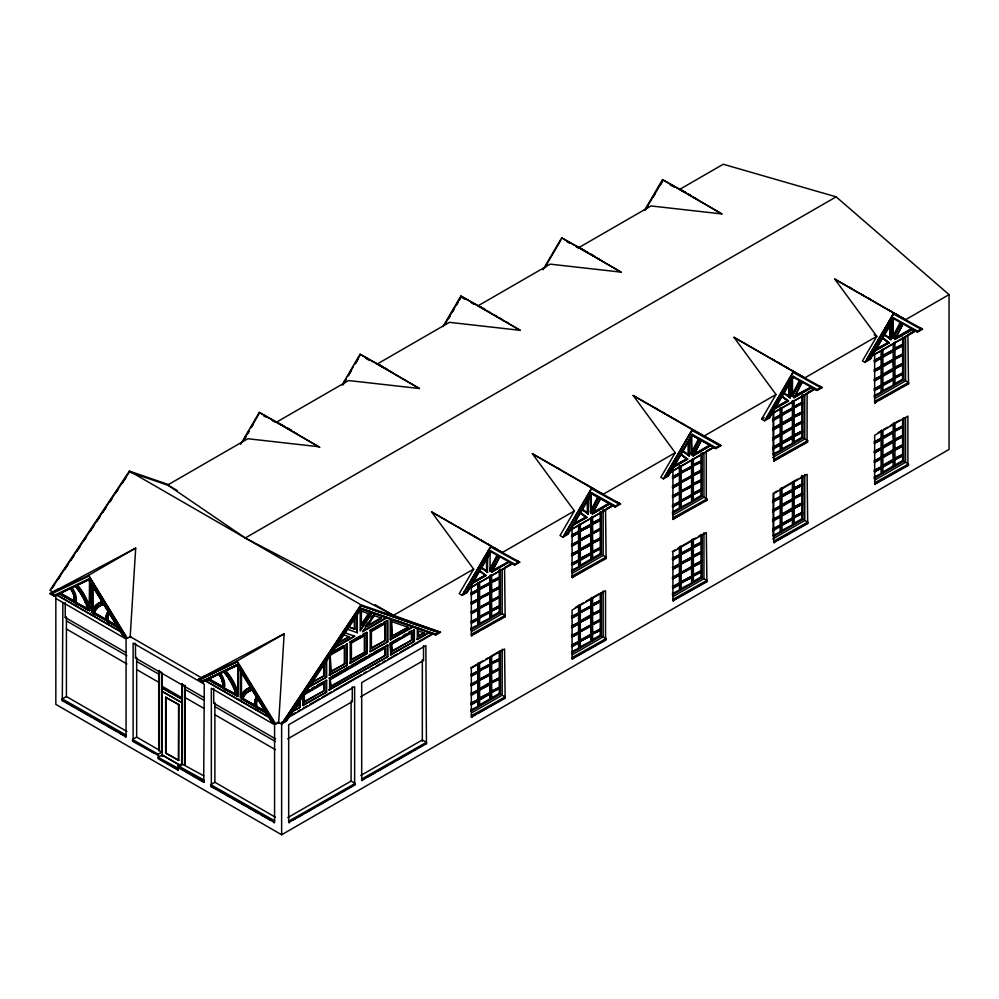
<?xml version="1.0" encoding="UTF-8"?>
<svg xmlns="http://www.w3.org/2000/svg" width="999" height="999" viewBox="0 0 999 999"><rect width="100%" height="100%" fill="white"/><g stroke="black" fill="none" stroke-linecap="round" stroke-linejoin="round"><path stroke-width="1.5" d="M130.782 637.662L130.195 636.638L135.702 548.101L52.885 592.007L49.95 590.309L129.408 471.103L169.143 484.827M130.195 636.638L201.348 677.722L284.166 633.816L278.696 722.377L279.283 723.401L277.098 722.14M74.825 602.634L75.062 601.261A13.549 7.817 60 0 0 71.716 589.323L71.116 588.473L72.003 589.16A13.549 7.817 60 0 1 75.362 601.086L74.825 602.634L88.174 610.352L87.662 607.504A37.712 21.778 60 0 0 86.925 605.394M223.264 688.348L236.938 695.903L223.264 688.348L223.514 686.962A13.536 7.817 60 0 0 220.167 675.049L219.58 674.2L219.418 675.112A12.1 6.993 60 0 1 222.677 686.7L222.402 687.849L208.167 679.632L222.69 687.674L222.977 686.525A12.1 6.993 60 0 0 219.718 674.937M74.625 599.8A12.1 6.981 60 0 1 74.5 600.811L74.226 601.96L59.665 593.93L73.938 602.122L74.213 600.986A12.1 6.981 60 0 0 70.954 589.398L70.492 588.773L71.254 589.223M102.535 602.31A36.501 21.079 60 0 0 93.332 609.378L91.846 612.1L93.032 609.552A36.501 21.079 60 0 1 103.596 602.297M240.597 697.677L241.508 695.267A36.526 21.091 60 0 1 252.06 687.999M257.055 697.602A13.536 7.817 60 0 0 255.045 704.832L255.007 706.668L241.621 698.95L242.432 697.202A37.737 21.791 60 0 1 253.284 689.735M241.621 698.95L242.732 697.04A37.737 21.791 60 0 1 252.185 689.76M93.169 613.224L106.793 620.754L93.169 613.224L93.981 611.5A37.687 21.753 60 0 1 104.82 604.045M93.456 613.061L94.268 611.326A37.687 21.753 60 0 1 103.734 604.07M590.272 511.401L597.802 497.027L598.389 497.365L590.871 511.738L590.272 494.355M598.401 497.852L590.571 512.812L598.401 497.852L600.374 498.963L592.882 512.537M592.17 513.923L600.486 498.538L599.899 498.201M691.083 453.184L698.601 438.836L699.188 439.173L691.67 453.521L691.083 436.163M699.5 439.822L691.37 454.607L699.2 439.66L701.173 440.771L693.269 455.881L701.173 440.771M490.172 568.269L497.052 555.194L497.639 555.531L490.072 569.917M490.497 569.63L497.652 556.018L499.625 557.13L491.67 572.265L498.613 558.329M489.785 570.991L497.652 556.018M492.145 569.705L494.942 564.373M492.032 571.378L508.766 561.713L491.433 571.041L492.032 571.378L499.737 556.705L499.15 556.368M791.882 395.005L799.45 380.607L800.037 380.944L792.469 395.342L791.882 377.959M800.349 381.606L792.17 396.416L800.049 381.431L802.035 382.53L794.068 397.677L811.35 387.699L814.347 389.36L771.902 413.524M798.738 387.113L800.149 384.44M794.068 397.677L802.135 382.118M892.681 336.8L900.249 322.402L900.836 322.752L893.281 337.138L892.681 318.206L917.519 332.043L922.539 329.146L920.004 327.672M901.148 323.401L892.981 338.224L900.861 323.226L902.834 324.338L894.879 339.485L912.149 329.508L894.58 339.31M911.975 328.933L895.229 338.599L894.642 338.261L896.041 335.589M899.55 328.921L902.359 323.576M894.879 339.485L902.946 323.913M893.456 317.744L869.879 358.866L866.108 360.701L869.58 358.703L893.456 317.744L917.756 331.231L921.103 329.295L917.756 331.231M870.129 359.403L893.755 318.856L870.129 359.403L864.959 362.387L862.424 360.926L876.822 336.313L834.764 279.108L905.606 319.692L949.05 294.618L836.151 196.84L723.251 164.248L679.807 189.323L721.865 213.936L651.011 205.944L579.008 247.515L621.053 272.128L550.212 264.148L478.209 305.719L520.254 330.332L449.413 322.34L377.41 363.911L419.455 388.524L348.601 380.544L276.611 422.102L318.656 446.715L247.814 438.736L167.682 485.002L245.255 537.986L393.481 615.372L440.509 632.267L435.801 634.989L361.026 609.165L286.276 721.315L281.556 724.038L278.696 722.377L275.749 724.075L271.391 721.553L237.075 665.596L202.772 681.942L198.401 679.42L204.283 676.023M240.597 444.355L259.278 412.425L284.465 426.461M242.857 441.433L249.113 430.744M250.674 428.072L259.278 413.374M244.718 438.923L246.278 436.251M247.839 433.591L249.413 430.919M251.748 426.91L253.321 424.238M342.158 384.827L360.065 354.233L382.317 366.571M342.869 384.578L345.991 379.233M347.552 376.561L353.034 367.207M354.595 364.535L360.065 355.182M343.156 384.752L346.291 379.408M348.639 375.399L350.974 371.391M355.669 363.374L358.017 359.365M442.969 326.636L460.864 296.041L484.765 309.34M444.455 325.05L460.864 296.99L459.602 299.825M448.651 318.531L450.212 315.859M452.559 311.85L454.12 309.178M456.468 305.17L458.029 302.497M542.994 269.767L561.663 237.849L588.174 252.597M544.467 268.182L560.876 240.135M545.541 267.02L547.115 264.348M644.567 210.24L662.474 179.645L686.026 192.707M645.279 209.977L662.762 180.757M646.353 208.816L647.914 206.144M653.383 196.791L654.957 194.118M660.426 184.765L661.987 182.093M675.212 452.709L660.814 477.322L663.461 478.846L668.493 475.949L692.257 435.314L715.896 448.576L721.066 445.591L633.166 395.504L675.212 452.709L603.209 494.28L532.355 453.708L574.413 510.914L502.422 552.472L431.568 511.9L473.626 569.093L459.228 593.706L462.162 595.404L467.195 592.494L490.959 551.885M462.162 595.404L490.959 546.191L519.755 562.15L514.722 565.059L489.485 551.011M464.098 592.395L490.659 546.965L518.319 562.312L514.96 564.248L490.659 550.761L466.67 591.783L464.435 593.081M463.311 593.718L490.659 546.965M463.598 593.893L466.958 591.957L490.659 550.761M574.413 510.914L560.014 535.514L562.949 537.212L567.969 534.315L591.745 493.668L615.396 506.943L620.554 503.958L617.607 502.26M562.949 537.212L591.745 487.999L620.554 503.958M615.634 506.118L591.458 492.557L567.432 533.616L564.098 535.539L591.458 488.773L619.105 504.12L615.634 506.118L619.105 504.12M564.398 535.701L567.732 533.778L591.458 492.557M663.461 478.846L692.257 429.632L721.066 445.591M664.597 477.172L667.956 475.237L692.257 434.365L668.244 475.399L664.597 477.172L691.97 430.407L719.63 445.741L716.146 447.752L719.63 445.741M664.897 477.335L691.97 430.407M793.343 377.297L769.58 417.919L764.56 420.816L761.613 419.118L776.011 394.518L733.953 337.312L804.807 377.884L876.822 336.313L874.137 334.765M764.56 420.816L793.343 371.603L822.152 387.562L817.132 390.472L793.144 377.11M765.996 419.305L793.056 372.39L820.716 387.712L817.369 389.647L793.056 376.173L769.055 417.207L765.709 419.143L769.342 417.382L793.056 376.173M864.959 362.387L893.755 313.174L922.539 329.146M866.882 359.365L893.456 313.948L921.103 329.295M866.395 360.876L893.456 313.948M129.408 471.978L51.623 588.673L54.52 584.952M57.967 579.757L60.564 575.874M64.885 569.393L68.344 564.198M70.941 560.314L74.388 555.132M76.985 551.236L80.444 546.053M83.904 540.859L86.488 536.975M89.947 531.793L94.268 525.299M96.866 521.416L100.325 516.233M102.909 512.337L106.369 507.155M109.828 501.96L112.425 498.076M115.884 492.894L118.469 488.998M121.928 483.816L126.249 477.335M281.556 724.038L361.026 604.82L440.509 632.267M282.942 722.215L360.726 605.519L438.823 632.554L436.001 634.19L360.726 608.129L285.764 720.591L282.942 722.215L286.064 720.754L360.726 608.129M283.241 722.389L361.026 605.694L438.823 632.554M360.801 625.112L368.506 613.561L369.093 613.898L361.388 625.449L361.388 611.238M360.452 629.47L371.915 612.262L362.362 608.965M372.502 612.612L360.214 631.043L360.214 608.366M365.259 626.598L367.719 622.914M370.991 617.994L372.639 615.534M374.862 613.423L362.575 631.855L387.15 617.657L377.01 614.023M368.044 623.813L369.655 621.39M372.078 617.769L373.688 615.347M130.782 636.301L127.248 638.336L122.889 635.826L88.611 579.882L54.308 596.228L49.95 593.706L58.516 588.761M51.461 593.906L54.083 595.416L51.461 593.906L88.911 576.036L126.024 636.613M49.95 593.706L88.611 575.287L135.702 548.101M54.308 596.228L59.853 593.356L74.001 601.485L74.588 601.148L60.44 593.019L70.904 588.024A11.676 6.743 60 0 1 71.653 589.06M74.001 601.485A11.676 6.743 60 0 0 70.305 588.374L70.904 588.024M70.305 588.374L75.824 585.676A37.3 21.528 60 0 1 77.248 587.387M85.852 603.334A37.3 21.528 60 0 0 75.237 586.026L87.537 580.107M88.174 610.352L87.363 607.679A37.712 21.778 60 0 0 76.511 587.687L75.449 586.413L76.811 587.524A37.712 21.778 60 0 1 79.533 591.183M89.785 610.576L88.599 606.643A36.526 21.091 60 0 0 78.047 587.2L76.523 585.901L77.747 587.362A36.526 21.091 60 0 1 88.312 606.818L89.498 610.739L89.785 581.106M123.114 635.277L88.611 578.97L123.114 635.277L125.737 636.788M75.474 602.335L88.611 609.24L75.474 602.335A13.961 8.067 60 0 0 71.391 587.849M76.648 605.044L76.648 606.405M65.235 602.659L65.235 617.469L66.421 616.795L66.421 696.54L126.91 731.468M90.085 580.444L89.498 608.728A36.938 21.329 60 0 0 76.773 585.289M90.672 613.149L90.672 614.51M108.317 611.5A13.974 8.067 60 0 0 106.443 620.217L93.906 612.974L94.493 612.637A37.275 21.516 60 0 1 104.483 604.108M93.606 614.847L93.556 616.171M245.255 537.986L836.151 196.84M118.169 626.985L107.904 621.066L108.504 620.729A11.688 6.743 60 0 1 110.102 612.699M109.64 612.437A12.1 6.993 60 0 0 107.105 619.979L107.38 621.44L118.032 627.247M107.617 622.926L107.617 624.288M109.091 623.776L109.091 625.137M55.832 598.463L126.074 639.023L126.074 736.8L62.3 700.649L62.3 698.913L66.421 696.54M135.489 643.219L135.489 658.029L136.663 657.354L136.663 737.1L159.303 750.162L159.303 670.429M62.3 700.649L62.887 602.534M182.093 765.034L182.093 702.759L161.95 691.308L161.95 687.911L182.243 699.288L182.243 683.666L181.643 763.748L178.122 765.783L178.122 767.519L203.696 782.292L204.283 684.178L133.129 643.094L133.129 740.871L142.557 746.315M161.95 691.308L182.093 702.759M165.622 697.327L178.858 704.632L178.559 760.476L165.622 753.009L165.622 697.327L178.858 704.632M199.925 679.62L237.375 661.75L199.925 679.62L202.547 681.131L237.375 664.51L271.915 720.841L274.525 722.352L271.616 721.016L237.075 664.685M198.401 679.42L237.075 661.001L284.166 633.816M202.547 681.131L237.375 664.51M202.772 681.942L205.707 680.244L206.293 681.256M223.002 672.002L219.855 673.563A13.961 8.067 60 0 1 223.926 688.049L237.075 694.954M219.58 674.2L220.467 674.874A13.536 7.817 60 0 1 223.876 684.602M235.851 693.206A37.313 21.541 60 0 0 223.701 671.728L236.001 665.821M236.651 696.078L235.839 693.393A37.737 21.791 60 0 0 224.987 673.401L223.926 672.127L225.275 673.226A37.737 21.791 60 0 1 227.997 676.885M237.862 695.004L237.063 692.357A36.526 21.091 60 0 0 226.498 672.914L224.987 671.615L226.211 673.089A36.526 21.091 60 0 1 236.763 692.532L238.262 696.328M161.95 687.911L182.243 699.288M62.3 698.913L126.074 735.052M205.12 680.581L208.341 679.045L223.039 686.85A11.676 6.743 60 0 0 223.264 685.951M158.716 758.353L158.716 755.644L132.542 741.208L132.542 739.472L136.663 737.1M223.926 688.049L235.814 694.23M213.699 688.373L213.699 703.184L214.872 702.509L214.872 782.254L275.412 817.207M238.549 694.105L237.962 694.442A36.951 21.329 60 0 0 225.237 671.003M339.473 641.795L349.3 636.8L337.425 643.656M367.744 625.474L380.944 617.857M242.957 698.351L255.532 705.606L242.37 698.688L242.957 698.351A37.313 21.541 60 0 1 252.947 689.797M334.927 647.14L354.333 635.938M363.274 630.769L386.563 617.32M335.514 647.477L354.92 636.276L345.367 632.966M132.542 739.472L158.129 754.245L161.651 752.21L161.651 672.464L158.716 670.766L158.716 750.511L159.303 750.162M473.626 569.093L393.481 615.372L384.066 609.939M704.02 436.076L776.011 394.518M331.543 652.484L342.907 645.928M349.638 642.045L360.127 635.976M362.749 634.465L365.372 632.954M369.63 630.494L380.994 623.938M383.516 622.477L386.039 621.016M347.29 644.08L329.608 654.283L329.608 675.336L329.021 674.987L347.29 665.122L346.69 643.731L346.69 664.785M367.27 632.529L350.224 642.382L350.224 663.423L367.27 653.583L366.683 632.192L366.683 653.246L349.638 663.086M334.053 652.397L343.057 647.19M350.811 642.719L364.922 635.252L364.922 652.222L351.398 660.027L351.398 643.056L364.922 635.252M372.09 630.431L379.807 625.973M382.38 624.487L385.539 623.351L385.539 640.322L371.391 648.488L371.391 631.518L385.539 623.351M330.781 654.957L344.93 646.79L344.93 663.773L330.781 671.94L330.194 654.62L330.781 671.94M178.122 767.519L178.709 767.182L178.122 770.241L158.129 758.691L158.129 757.342L162.238 754.957L180.906 765.734M165.622 753.009L178.858 760.301M471.715 582.417L485.189 575.324L472.302 582.767M674.587 465.297L686.775 458.941L672.602 467.132M694.305 453.921L709.802 444.98L692.307 435.289L715.896 448.576L713.249 447.053M774.1 407.854L787.574 400.749L774.687 408.191M795.117 395.716L811.188 387.125L793.83 396.466M874.999 349.6L888.386 342.545L874.3 350.674M894.642 338.261L911.388 328.584M258.129 698.164A12.1 6.981 60 0 0 255.594 705.706L255.881 707.18L265.235 712.237M266.671 712.724L256.406 706.793L256.993 706.455A11.676 6.743 60 0 1 258.042 698.963M573.776 523.526L585.976 517.157L574.363 523.863M593.506 512.125L608.891 503.246M592.807 513.211L609.477 503.583M472.552 582.966L486.126 575.461L471.516 583.903M491.383 572.09L508.653 562.112L511.938 563.948L469.518 588.099M573.314 524.8L586.913 517.295L572.277 525.749M593.493 513.149L609.353 503.996L612.612 505.831L568.968 530.694M672.802 467.357L687.724 459.078L673.089 467.52M692.969 455.706L710.139 445.791L713.411 447.627L669.78 472.49M774.937 408.391L788.511 400.886L775.224 408.554M793.768 397.515L811.35 387.699M874.512 350.899L889.322 342.682L873.476 351.835M491.67 572.265L508.653 562.112M592.457 514.085L609.353 503.996M693.269 455.881L710.139 445.791M568.556 530.581L570.916 529.22M606.68 508.566L611.301 505.906M669.38 472.377L671.753 471.004M709.777 449.051L706.293 451.061L706.293 498.601M761.613 419.118L764.135 417.669M771.365 413.499L773.726 412.137L773.726 461.038L807.691 442.095L807.691 440.746L804.757 439.048L772.702 457.554M814.185 388.773L807.105 392.857L807.105 440.397M871.128 355.894L874.662 353.858L874.662 402.759L908.491 383.903L908.491 382.555L905.556 380.856L874.974 398.501M913.798 331.256L907.904 334.665L908.491 383.903M870.241 356.743L915.146 331.168L911.862 329.333M467.482 589.61L512.362 563.698M569.255 530.856L613.036 505.581M668.756 473.414L713.835 447.39M771.191 414.273L814.772 389.111L817.132 390.472M870.541 356.918L915.571 330.919M311.713 682.267L324.313 675.674L324.313 662.374M330.194 671.603L344.93 663.773M350.811 659.69L364.922 652.222M370.804 648.151L385.539 640.322M391.421 636.251L408.029 627.335L392.008 636.588L391.421 621.465L408.029 627.335M310.976 683.378L324.313 675.674M308.641 686.763L326.661 677.035L326.661 660.489M369.63 651.548L387.887 641.683L387.887 620.629L370.217 630.831L370.217 651.885L387.887 641.683M390.247 618.593L390.247 639.647L413.062 626.473L397.377 621.053M470.754 593.156L478.396 589.422L478.396 582.629M490.434 582.479L478.996 588.411L490.434 582.479L490.434 575.686M491.021 574.662L491.021 581.455L499.85 577.047L499.85 578.396L491.021 582.817L491.62 591.308L499.85 586.55L499.85 587.912L491.021 592.32L491.62 600.811L499.85 596.053L499.85 597.414L491.021 601.823L491.62 610.314L499.85 605.556L499.85 606.917L491.021 611.338L491.62 617.12L491.62 611.675M571.503 534.989L579.145 531.256L579.145 524.475M591.42 524.175L579.732 530.244L591.42 524.175L591.42 517.382M592.007 516.371L592.007 523.151L600.824 518.743L600.824 520.104L592.007 524.512L592.594 533.004L600.824 528.246L600.824 529.607L592.007 534.015L592.594 542.507L600.824 537.762L600.824 539.11L592.007 543.531L592.594 552.01L600.824 547.265L600.824 548.626L592.007 553.034L592.594 558.816L592.594 553.371M672.339 476.773L679.982 473.039L679.982 466.246M680.581 472.028L692.182 465.996L692.182 459.203M701.598 460.564L692.769 464.985L701.598 460.564L701.598 461.925L692.769 466.333M773.139 418.581L780.781 414.847L780.781 408.054M781.368 413.836L792.994 407.792L792.994 401.011M802.409 402.36L793.581 406.78L802.409 402.36L802.409 403.721L793.581 408.129M874.075 360.302L881.717 356.568L881.717 349.775M882.317 355.557L893.793 349.6L893.793 342.807M903.196 344.168L894.38 348.589L903.196 344.168L903.196 345.529L894.38 349.937L903.196 345.529M306.543 688.648L326.661 677.035M329.608 675.336L347.29 665.122M390.247 639.647L413.648 626.81L416.096 627.659M471.341 593.493L478.396 589.422M491.021 581.455L499.85 577.047M572.09 535.339L579.145 531.256M592.007 523.151L600.824 518.743M672.926 477.11L679.982 473.039M692.182 465.996L681.168 472.365L681.168 465.571M772.552 419.605L780.781 414.847M792.994 407.792L781.955 414.173L781.955 407.38M874.662 360.639L881.717 356.568M893.793 349.6L882.904 355.894L882.904 349.101M470.754 594.517L476.635 591.121M488.648 584.19L478.996 589.76L490.434 583.828L490.434 591.982L478.996 597.914L490.434 591.982M493.381 581.455L499.85 578.396M571.503 536.351L579.145 532.617L579.145 540.771L572.09 544.842M591.42 525.536L579.732 531.605L591.42 525.536L591.42 533.678L579.732 539.747L591.42 533.678M592.007 524.512L600.824 520.104M672.339 478.134L678.221 474.737M683.029 471.965L680.581 473.376L692.182 467.357L692.182 475.499L681.168 481.868L680.581 481.53L692.182 475.499M685.476 470.554L692.182 467.357M697.477 463.623L699.824 462.262M775.486 418.581L780.194 415.871L780.194 424.013L773.139 428.084M782.592 414.485L785.052 413.062M787.499 411.65L792.407 408.816L792.407 416.958L781.368 423.339M794.767 407.455L797.115 406.094M874.075 361.663L878.783 358.941M882.317 356.905L893.793 350.961L893.793 359.103L882.904 365.397L882.904 357.242L893.793 350.961M471.341 594.855L478.396 590.784L478.396 598.925L471.341 603.009M572.09 536.688L579.145 532.617M672.926 478.471L679.982 474.4L679.982 482.542L672.926 486.625M772.552 420.966L780.781 416.208L780.781 424.35L772.552 429.108M874.662 362L881.717 357.929L881.717 366.071L874.662 370.154M306.456 691.408L309.066 689.897M311.688 688.398L314.31 686.887M316.92 685.376L326.661 680.419L326.661 691.97L303.122 705.556L302.535 695.117M348.888 666.92L329.021 678.383L387.887 645.079L387.887 656.618L329.021 689.934L387.887 656.618M351.536 665.384L366.109 656.967M368.756 655.444L371.403 653.908M374.063 652.384L387.887 645.079M391.558 642.282L399.4 637.749M403.334 635.489L405.944 633.978M408.566 632.467L411.176 630.956M304.433 693.269L326.661 680.419M390.834 643.381L414.385 629.782L414.385 641.321L390.834 654.919L390.247 643.044L390.834 654.919M303.708 694.355L306.381 692.819M309.041 691.271L313.049 688.96M315.721 687.424L318.381 685.888M321.054 684.34L324.313 683.141L324.313 690.609L304.295 702.172L304.295 694.692L324.313 683.141M331.531 678.296L340.884 672.901M343.544 671.353L352.897 665.958M355.569 664.41L358.241 662.874M360.914 661.326L370.267 655.931M372.927 654.395L382.28 648.988M392.757 642.944L398.102 639.86M400.761 638.324L404.77 636.013M407.442 634.465L410.114 632.929M330.781 679.407L385.539 647.789L385.539 655.257L330.781 686.875L330.194 679.07L330.781 686.875M392.008 644.055L412.038 632.492L412.038 639.959L392.008 651.523L391.421 643.718L392.008 651.523M158.129 757.342L178.709 768.543M181.643 763.748L203.821 775.873M470.754 602.659L478.396 598.925M491.021 590.958L499.85 586.55M571.503 544.505L579.145 540.771M592.007 532.667L600.824 528.246M672.339 486.276L679.982 482.542M701.598 470.067L692.769 474.488L701.598 470.067L701.598 471.428L692.769 475.849L701.598 471.428M802.409 411.875L793.581 416.283L802.409 411.875L802.409 413.224L793.581 417.644M874.075 369.805L881.717 366.071M882.317 365.06L893.793 359.103M894.38 358.092L903.196 353.671L903.196 355.032L894.38 359.453M792.994 417.307L781.955 423.676L781.955 415.534L792.994 409.153L792.994 417.307L792.407 416.958M903.196 353.671L894.967 358.429L894.967 350.287M471.928 603.346L478.396 600.287L478.396 608.441L471.341 612.512M481.406 597.877L478.996 599.275L490.434 593.344L490.434 601.485L479.582 607.754L478.996 607.417L490.434 601.485M483.816 596.478L490.434 593.344M491.021 592.32L499.85 587.912M571.503 545.854L575.024 543.818M580.968 540.397L590.834 534.702L590.834 542.844L579.732 549.25L580.319 549.6L591.42 543.194L591.42 535.039L579.732 541.108M593.181 533.341L599.063 529.945M672.339 487.637L679.982 483.903L679.982 492.057L672.926 496.128M689.148 477.934L680.581 482.892L692.182 476.86L692.182 485.014L681.168 491.371L681.168 483.229M773.139 429.445L779.02 426.049M781.368 424.7L792.994 418.656L792.994 426.81L781.955 433.179L781.955 425.037L792.994 418.656M797.115 415.609L802.409 413.224M874.075 371.166L881.717 367.432L881.717 375.587L874.662 379.657M883.516 365.721L891.995 360.826M895.554 358.766L901.435 355.369M471.341 604.358L478.396 600.287M572.09 546.203L579.145 542.12L579.145 550.274L572.09 554.345M672.926 487.974L679.982 483.903M772.552 430.469L780.781 425.711L780.781 433.866L772.552 438.611M874.662 371.503L881.717 367.432M893.793 360.464L882.904 366.758L882.904 374.9L893.793 368.619L893.206 360.127L893.206 368.269L882.317 374.563M294.955 706.88L297.827 705.906L297.827 703.271M303.708 701.822L324.313 690.609M330.194 686.538L385.539 655.257M391.421 651.186L412.038 639.959M295.542 707.217L297.827 705.906M418.506 636.226L424.213 632.929L417.919 635.888L418.506 636.226L418.506 630.956L424.213 632.929M293.331 710.526L300.175 707.255L300.175 700.049M302.535 705.219L326.661 691.97M390.247 654.582L414.385 641.321M416.733 639.285L429.245 632.067M291.421 712.312L300.175 707.255M429.832 632.404L417.332 639.622L417.332 628.084M291.046 715.247L295.08 712.911M297.777 711.363L300.462 709.814M303.147 708.254L307.192 705.931M309.877 704.37L319.293 698.938M321.978 697.389L331.393 691.957M334.091 690.396L360.976 674.874M363.673 673.314L366.358 671.765M370.392 669.43L373.089 667.881M375.774 666.333L379.807 663.998M382.505 662.449L385.189 660.888M387.874 659.34L397.29 653.908M399.987 652.359L409.403 646.915M412.088 645.366L432.255 633.716M286.688 718.443L433.516 633.666L435.801 634.989M470.754 612.175L478.396 608.441M491.021 600.474L499.85 596.053M571.503 554.008L579.145 550.274M592.007 542.17L600.824 537.762M672.339 495.791L679.982 492.057M680.581 491.033L692.182 485.014M701.598 479.582L692.769 483.991L701.598 479.582L701.598 480.931L692.769 485.352M773.139 437.599L780.781 433.866M781.368 432.842L792.994 426.81M802.409 421.378L793.581 425.786L802.409 421.378L802.409 422.739L793.581 427.147M874.075 379.32L881.717 375.587M903.196 363.186L894.38 367.595L903.196 363.186L903.196 364.535L894.38 368.956L903.196 364.535M474.288 611.488L476.635 610.139M488.648 603.209L478.996 608.778L490.434 602.847L490.434 610.988L478.996 616.92L490.434 610.988M492.207 601.148L498.089 597.752M571.503 555.369L579.145 551.635L579.145 559.777L572.09 563.848M591.42 544.542L579.732 550.611L591.42 544.542L591.42 552.697L579.732 558.766L591.42 552.697M592.007 543.531L600.824 539.11M672.339 497.14L678.221 493.756M683.029 490.984L680.581 492.395L692.182 486.363L692.182 494.517L681.168 500.886L680.581 500.536L692.182 494.517M685.476 489.56L692.182 486.363M697.477 482.629L699.824 481.281M775.486 437.599L780.194 434.877L780.194 443.032L773.139 447.102M782.592 433.491L785.052 432.08M787.499 430.656L792.407 427.822L792.407 435.976L781.368 442.345M794.767 426.473L800.636 423.077M874.075 380.669L878.783 377.959M882.317 375.924L893.793 369.967L893.793 378.122L882.904 384.403L882.904 376.261L893.793 369.967M438.536 632.392L436.001 634.19M471.341 613.873L478.396 609.79L478.396 617.944L471.341 622.015M572.09 555.706L579.145 551.635M672.926 497.49L679.982 493.406L679.982 501.56L672.926 505.631M772.552 439.972L780.781 435.214L780.781 443.369L772.552 448.114M874.662 381.019L881.717 376.935L881.717 385.09L874.662 389.16M470.754 621.678L478.396 617.944M491.021 609.977L499.85 605.556M571.503 563.511L579.145 559.777M592.007 551.673L600.824 547.265M672.339 505.294L679.982 501.56M701.598 489.085L692.769 493.494L701.598 489.085L701.598 490.447L692.769 494.855L701.598 490.447M802.409 430.881L793.581 435.289L802.409 430.881L802.409 432.242L793.581 436.65L802.409 432.242M874.075 388.823L881.717 385.09M882.317 384.066L893.793 378.122M894.38 377.098L903.196 372.689L903.196 374.051L894.38 378.459M792.994 436.313L781.955 442.694L781.955 434.54L792.994 428.171L792.994 436.313L792.407 435.976M903.196 372.689L894.967 377.435L894.967 369.293M471.928 622.352L478.396 619.305L478.396 624.75L470.754 628.483M481.406 616.895L478.996 618.281L490.434 612.35L490.434 617.794L478.996 623.726L479.582 624.075L479.582 618.618M487.437 613.411L490.434 612.35M491.021 611.338L499.85 606.917M571.503 564.872L579.145 561.138L579.145 566.583L571.503 570.317M580.968 559.403L590.834 553.708L590.834 559.165L579.732 565.571L580.319 565.909L580.319 560.464L591.42 554.058L591.42 559.502L590.834 559.165M593.181 552.36L599.063 548.963M672.339 506.655L679.395 502.572L679.395 508.029L672.339 512.1M689.148 496.953L680.581 501.898L692.182 495.879L692.182 501.323L680.581 507.342L681.168 507.679L681.168 502.235M773.139 448.464L779.02 445.067M781.368 443.706L792.994 437.674L792.994 443.119L781.368 449.15L781.955 449.488L781.955 444.043L792.994 437.674M874.075 390.184L881.717 386.451L881.717 391.895L874.075 395.629M883.516 384.727L891.995 379.832M895.554 377.784L901.435 374.388M471.341 623.376L478.396 619.305M572.09 565.209L579.145 561.138M672.926 506.993L679.982 502.922L679.982 508.366L679.395 508.029M772.552 449.475L780.781 444.73L780.781 450.174L773.139 453.908M874.662 390.522L881.717 386.451M882.317 390.871L893.793 384.927L893.793 379.483L882.904 385.764L882.904 391.208L881.717 391.895M178.122 765.783L204.283 780.219M491.021 616.783L499.263 612.025L500.437 612.712L500.437 569.23M592.007 558.478L600.237 553.733L601.41 554.408L601.41 512.487M702.185 452.759L702.185 496.228L701.011 495.554L692.769 500.299L693.368 500.636L693.368 495.192M802.996 394.555L802.996 438.024L801.822 437.35L793.581 442.095L794.168 442.445L794.168 436.988M903.783 337.912L903.783 379.832L902.609 379.158L894.38 383.903L894.967 384.24L894.967 378.796M478.396 624.75L479.582 624.075M490.434 617.794L491.62 617.12M579.145 566.583L580.319 565.909M591.42 559.502L592.594 558.816M679.982 508.366L681.168 507.679M692.182 501.323L693.368 500.636M780.781 450.174L781.955 449.488M792.994 443.119L794.168 442.445M893.793 384.927L894.967 384.24M470.754 629.845L500.437 612.712M571.503 571.678L601.41 554.408M672.339 513.461L702.185 496.228M802.996 438.024L773.139 455.269L773.139 411.788M874.075 396.99L903.783 379.832M471.653 631.368L502.197 613.723L505.144 615.421L505.144 616.783L471.341 635.614L471.341 586.713M572.415 573.189L603.184 555.419L606.118 557.117L606.118 558.478L572.09 577.447L572.09 528.546M673.251 514.972L703.945 497.252L706.892 498.951L706.892 500.299L672.926 519.23L672.926 470.329M287.687 738.923L352.285 701.623L352.285 686.812M360.676 696.778L423.514 660.501L423.514 645.679M211.338 784.29L211.338 688.249L274.575 724.75L274.575 822.527L210.752 786.363L210.752 784.627L214.872 782.254M471.341 634.253L505.144 615.421M572.09 576.086L606.118 557.117M672.926 517.869L706.892 498.951M773.726 459.677L807.691 440.746M874.662 401.398L908.491 382.555M471.341 635.614L479.32 631.006M481.968 629.482L489.947 624.875M492.594 623.339L495.254 621.803M497.914 620.279L501.898 617.969M572.09 577.447L586.8 568.955M589.485 567.407L592.157 565.859M596.166 563.548L598.838 562M601.523 560.464L604.195 558.916M672.926 519.23L683.603 513.061M686.276 511.525L688.948 509.977M691.62 508.441L695.616 506.131M698.289 504.582L700.961 503.046M703.633 501.51L706.892 500.299M773.726 461.038L780.394 457.18M783.066 455.644L785.738 454.095M788.411 452.559L797.764 447.152M800.436 445.616L807.105 441.758M874.662 402.759L877.322 401.223M879.982 399.687L882.641 398.151M885.301 396.615L894.605 391.246M897.264 389.71L899.924 388.174M902.584 386.638L906.58 384.34M210.752 786.363L216.721 789.135M470.754 667.856L482.904 660.851M485.601 659.29L488.299 657.742M492.345 655.406L500.437 650.724L500.437 694.168L470.754 711.3M575.399 607.442L578.009 605.943M580.606 604.445L583.204 602.934M585.814 601.435L598.813 593.93M672.339 551.485L674.937 549.987M677.534 548.488L680.132 546.99M682.717 545.491L695.691 537.999M698.289 536.5L700.886 535.002M774.437 492.532L777.035 491.033M779.62 489.535L792.607 482.03M795.204 480.531L797.801 479.033M800.399 477.534L802.996 476.036L802.996 519.492L773.139 536.725L773.139 493.281M878.133 432.642L880.831 431.081M883.528 429.52L887.587 427.185M890.284 425.624L899.737 420.167M470.754 674.65L478.396 670.916L478.396 662.774M490.434 663.96L478.996 669.892L490.434 663.96L490.434 657.18M491.021 656.156L491.021 662.936L499.85 658.528L499.85 659.889L491.021 664.298L491.62 672.789L499.85 668.031L499.85 669.392L491.021 673.801L491.62 682.292L499.85 677.534L499.85 678.895L491.021 683.316L491.62 691.795L499.85 687.05L499.85 688.398L491.021 692.819L491.62 698.588L491.62 693.156M571.503 616.483L579.145 612.749L579.145 604.607M579.732 611.725L591.42 605.656L591.42 597.514M592.007 597.852L592.007 604.645L600.824 600.224L600.824 601.585L592.007 606.006L592.594 614.485L600.824 609.74L600.824 611.088L592.007 615.509L592.594 623.988L600.824 619.243L600.824 620.604L592.007 625.012L592.594 633.503L600.824 628.746L600.824 630.107L592.007 634.515L592.594 640.284L592.594 634.852M672.339 558.266L679.982 554.52L679.982 546.391M692.182 547.477L680.581 553.508L692.182 547.477L692.182 539.348M701.598 542.045L692.769 546.465L701.598 542.045L701.598 543.406L692.769 547.827L701.598 543.406M773.139 500.074L780.781 496.328L780.781 488.186M781.368 495.317L792.994 489.285L792.994 482.492M802.409 483.853L793.581 488.261L802.409 483.853L802.409 485.202L793.581 489.622L802.409 485.202M874.075 441.783L881.717 438.049L881.717 429.882M882.317 437.038L893.793 431.081L893.793 422.914M894.38 430.07L903.196 425.649L903.196 427.01L894.38 431.431L901.435 427.347M471.341 674.987L478.396 670.916M491.021 662.936L499.85 658.528M572.09 616.82L579.145 612.749M591.42 605.656L580.319 612.062L580.319 605.282M592.007 604.645L600.824 600.224M672.926 558.603L679.982 554.52M772.552 501.086L780.781 496.328M792.994 489.285L781.955 495.654L781.955 487.512M874.662 442.132L881.717 438.049M893.793 431.081L882.904 437.375L882.904 430.569M903.196 425.649L894.967 430.407L894.967 423.601M471.928 675.324L478.396 672.265L478.396 680.419L471.341 684.49M481.406 669.854L478.996 671.253L490.434 665.322L490.434 673.463L479.582 679.732L478.996 679.395L490.434 673.463M483.816 668.468L490.434 665.322M494.555 662.262L499.85 659.889M571.503 617.844L579.145 614.11L579.145 622.252L572.09 626.323M580.968 612.375L590.834 606.68L590.834 614.822L579.732 621.228L580.319 621.578L591.42 615.172L591.42 607.017L579.732 613.086M593.181 605.319L599.063 601.922M672.339 559.615L679.395 555.544L679.395 563.698L672.339 567.769M689.148 549.912L680.581 554.87L692.182 548.838L692.182 556.992L680.581 563.011L692.182 556.992M773.139 501.423L779.02 498.026M781.368 496.678L792.994 490.634L792.994 498.788L781.955 505.157L781.955 497.015L792.994 490.634M874.075 443.144L881.717 439.41L881.717 447.564L874.662 451.635M883.516 437.699L891.995 432.804M471.341 676.335L478.396 672.265M572.09 618.181L579.145 614.11M672.926 559.952L679.982 555.881L679.982 564.035L672.926 568.106M772.552 502.447L780.781 497.689L780.781 505.844L772.552 510.589M874.662 443.481L881.717 439.41M893.793 432.442L882.904 438.736L882.904 446.878L893.793 440.596L893.206 432.105L893.206 440.259L882.317 446.541M470.754 684.153L478.396 680.419M491.021 672.452L499.85 668.031M571.503 625.986L579.145 622.252M592.007 614.148L600.824 609.74M701.598 551.56L692.769 555.968L701.598 551.56L701.598 552.909L692.769 557.33L698.651 553.933M773.139 509.577L780.781 505.844M781.368 504.82L792.994 498.788M802.409 493.356L793.581 497.764L802.409 493.356L802.409 494.717L793.581 499.125M874.075 451.298L881.717 447.564M903.196 435.164L894.38 439.572L903.196 435.164L903.196 436.513L894.38 440.934L903.196 436.513M470.754 685.514L476.635 682.117M481.406 679.357L489.847 674.487L489.847 682.629L478.996 688.898L479.582 689.248L490.434 682.966L490.434 674.824L478.996 680.756M492.207 673.126L498.089 669.73M571.503 627.347L579.145 623.613L579.145 631.755L572.09 635.826M591.42 616.52L579.732 622.589L591.42 616.52L591.42 624.675L580.319 631.081L580.319 622.926M595.529 613.473L600.824 611.088M673.513 568.443L678.221 565.734M683.029 562.961L680.581 564.373L692.182 558.341L692.182 566.495L681.168 572.864L680.581 572.514L692.182 566.495M685.476 561.538L692.182 558.341M775.486 509.577L780.781 507.192L780.781 515.347L772.552 520.104M782.592 505.469L785.052 504.058M787.499 502.634L792.407 499.8L792.407 507.954L781.368 514.323M798.288 496.416L800.636 495.054M874.075 452.647L881.717 448.913L881.717 457.067L874.662 461.138M882.317 447.902L893.206 441.608L893.206 449.762L882.317 456.043M471.341 685.851L478.396 681.78L478.396 689.922L471.341 693.993M572.09 627.684L579.145 623.613M672.926 569.467L679.982 565.384L679.982 573.538L672.926 577.609M772.552 511.95L780.781 507.192M874.662 452.997L881.717 448.913M470.754 693.656L478.396 689.922M491.021 681.955L499.85 677.534M571.503 635.489L579.145 631.755M579.732 630.744L591.42 624.675M592.007 623.651L600.824 619.243M672.339 577.272L679.982 573.538M701.598 561.063L692.769 565.471L701.598 561.063L701.598 562.425L692.769 566.833L701.598 562.425M773.139 519.08L780.781 515.347M802.409 502.859L793.581 507.28L802.409 502.859L802.409 504.22L793.581 508.628L802.409 504.22M874.075 460.801L881.717 457.067M903.196 444.667L894.38 449.075L903.196 444.667L903.196 446.029L894.38 450.437L901.435 446.366M792.994 508.291L781.955 514.672L781.955 506.518L792.994 500.149L792.994 508.291L792.407 507.954M893.793 450.099L882.904 456.393L882.904 448.239L893.793 441.945L893.793 450.099L893.206 449.762M475.462 692.295L478.396 691.283L478.396 699.425L471.341 703.496M490.434 684.327L478.996 690.259L490.434 684.327L490.434 692.482L478.996 698.413L490.434 692.482M494.555 681.281L499.85 678.895M571.503 636.85L579.145 633.116L579.145 641.258L572.09 645.342M580.968 631.38L587.137 627.822M593.181 624.338L599.063 620.941M672.339 578.633L679.395 574.562L679.395 582.704L672.339 586.775M689.148 568.931L680.581 573.876L692.182 567.857L692.182 575.998L680.581 582.03L692.182 575.998M773.139 520.442L779.02 517.045M785.052 513.561L792.994 509.652L792.994 517.794L781.955 524.175L781.955 516.021L792.994 509.652M874.075 462.162L879.957 458.766M882.317 457.405L891.995 451.81M471.341 695.354L478.396 691.283M572.09 637.187L579.145 633.116M579.732 632.092L591.42 626.036L591.42 634.178L580.319 640.584L579.732 640.247L591.42 634.178M672.926 578.97L679.982 574.9L679.982 583.041L672.926 587.112M772.552 521.453L780.781 516.708L780.781 524.85L772.552 529.607M874.662 462.5L881.717 458.429L881.717 466.57L874.662 470.641M893.793 451.461L882.904 457.742L882.904 465.896L893.793 459.602L893.206 451.123L893.206 459.265L882.317 465.559M470.754 703.159L478.396 699.425M491.021 691.458L499.85 687.05M571.503 645.004L579.145 641.258M592.007 633.166L600.824 628.746M701.598 570.566L692.769 574.987L701.598 570.566L701.598 571.928L692.769 576.336L698.651 572.951M773.139 528.583L780.781 524.85M781.368 523.838L792.994 517.794M802.409 512.362L793.581 516.783L802.409 512.362L802.409 513.723L793.581 518.144M874.075 470.304L881.717 466.57M903.196 454.17L894.38 458.591L903.196 454.17L903.196 455.532L894.38 459.94L903.196 455.532M470.754 704.52L476.635 701.123M480.194 699.075L489.847 693.493L489.847 698.925L478.996 705.194L479.582 705.531L479.582 700.112L490.434 693.83L490.434 699.263L489.847 698.925M492.207 692.145L498.089 688.748M571.503 646.353L579.145 642.619L579.145 648.051L571.503 651.785M591.42 635.539L579.732 641.608L591.42 635.539L591.42 640.958L579.732 647.027L580.319 647.364L580.319 641.945M595.529 632.479L600.824 630.107M673.513 587.462L678.221 584.74M683.029 581.967L680.581 583.379L692.182 577.36L692.182 582.792L680.581 588.811L681.168 589.148L681.168 583.728M685.476 580.556L692.182 577.36M782.592 524.487L792.994 519.155L792.994 524.587L781.368 530.619M798.288 515.422L800.636 514.06M874.075 471.665L881.717 467.932L881.717 473.364L874.075 477.097M882.317 466.908L893.206 460.626L893.206 466.046L882.317 472.34L882.904 472.677L882.904 467.257L893.793 460.964L893.793 466.396L893.206 466.046M471.341 704.857L478.396 700.786L478.396 706.218L470.754 709.952M572.09 646.69L579.145 642.619M672.926 588.473L679.982 584.403L679.982 589.835L672.339 593.568M772.552 530.968L780.781 526.211L780.781 531.643L773.139 535.377M792.994 519.155L781.955 525.536L781.955 530.956L780.781 531.643M874.662 472.003L881.717 467.932M210.752 784.627L274.575 820.791M491.021 698.251L499.263 693.493L500.437 694.168M592.007 639.947L600.237 635.189L601.41 635.876L601.41 592.432M702.185 534.253L702.185 577.697L701.011 577.01L692.769 581.768L693.368 582.105L693.368 576.685M802.996 519.492L801.822 518.818L793.581 523.563L794.168 523.901L794.168 518.481M903.783 417.832L903.783 461.301L902.609 460.614L894.38 465.372L894.967 465.709L894.967 460.289M478.396 706.218L479.582 705.531M490.434 699.263L491.62 698.588M579.145 648.051L580.319 647.364M591.42 640.958L592.594 640.284M679.982 589.835L681.168 589.148M692.182 582.792L693.368 582.105M792.994 524.587L794.168 523.901M881.717 473.364L882.904 472.677M893.793 466.396L894.967 465.709M571.503 653.146L601.41 635.876M672.339 594.917L702.185 577.697M874.075 478.446L903.783 461.301M287.849 817.582L351.111 781.068L355.219 783.441L355.219 784.802L288.686 822.527L288.686 724.75L354.633 686.688L354.633 783.104M360.839 775.449L422.34 739.947L426.448 742.319L426.448 743.681L361.688 780.381L361.688 682.604L425.861 645.554L426.448 743.681M471.653 712.824L502.197 695.192L505.144 696.89L505.144 698.251L471.341 717.082L471.341 668.206L504.557 649.025L505.144 698.251M572.415 654.657L603.184 636.887L606.118 638.586L606.118 639.947L572.09 658.915L572.09 610.039L605.531 590.734L605.531 638.249M673.251 596.44L703.945 578.708L706.892 580.407L706.892 581.768L672.926 600.699L672.926 551.823L706.293 532.554L706.892 581.768M772.702 539.01L804.757 520.504L807.691 522.202L807.691 523.563L773.726 542.507L773.726 493.618L807.105 474.338L807.691 523.563M874.974 479.97L905.556 462.312L908.491 464.011L908.491 465.372L874.662 484.228L874.662 435.314L907.904 416.133L907.904 465.034L905.244 466.57M288.686 821.178L355.219 783.441M361.688 779.033L426.448 742.319M471.341 715.721L505.144 696.89M572.09 657.554L606.118 638.586M672.926 599.338L706.892 580.407M773.726 541.146L807.691 522.202M874.662 482.867L908.491 464.011M292.732 820.204L295.417 818.643M298.114 817.095L302.148 814.759M304.845 813.211L314.26 807.766M316.958 806.218L326.373 800.773M329.058 799.225L338.486 793.78M341.171 792.232L354.633 784.465M361.688 780.381L364.36 778.845M367.033 777.297L375.062 772.664M377.734 771.128L387.088 765.721M389.76 764.173L393.781 761.862M396.453 760.314L411.151 751.822M413.836 750.286L423.189 744.879M471.341 717.082L475.324 714.772M477.984 713.249L487.287 707.879M489.947 706.343L503.221 698.676M572.09 658.915L584.128 651.96M586.8 650.424L596.166 645.017M598.838 643.468L605.531 639.61M672.926 600.699L703.633 582.966M773.726 542.507L800.436 527.085M803.109 525.536L805.768 524M874.662 484.228L897.264 471.178M899.924 469.642L902.584 468.106M55.832 594.393L55.832 704.382L281.631 834.752L949.05 449.425L949.05 294.618M54.083 595.416L88.911 578.796M59.965 593.756L57.13 595.142L121.803 632.142M70.492 588.773L71.416 588.299M75.449 586.413L76.823 585.726M208.466 679.457L205.607 680.856L267.607 716.308M223.926 672.127L225.287 671.453M130.881 472.477L167.582 485.152M416.733 627.747L423.688 630.144M431.068 632.829L433.516 633.666M360.801 610.901L369.093 613.898M349.2 627.072L354.92 629.183L354.92 617.819M348.514 626.972L354.92 629.183M347.128 629.095L357.28 632.742L357.28 613.086M343.494 634.802L349.3 636.8M688.648 194.156L691.258 195.617M686.35 192.957L679.807 189.323L685.189 192.432M670.292 184.927L674.487 187.263M892.095 318.381L893.281 319.031L892.981 338.224M590.796 254.046L593.418 255.494M567.17 241.858L569.78 243.294M575.998 246.741L578.608 248.177M462.175 297.714L464.772 299.151M471.291 302.759L473.901 304.208M691.97 434.203L716.146 447.752M384.94 368.019L387.55 369.48M378.708 364.647L382.642 366.82M365.572 358.241L369.48 360.414M591.495 493.469L609.015 503.171M287.088 427.909L291.009 430.094L288.074 428.396M263.474 415.709L266.084 417.157M272.302 420.604L274.912 422.04M591.533 493.506L615.396 506.943L612.449 505.244M693.244 197.09L697.277 199.413M849.162 287.1L851.847 288.649M861.263 294.081L863.948 295.642M867.981 297.964L870.666 299.513M888.136 309.603L892.169 311.925M894.854 313.486L898.888 315.809M902.921 318.144L905.606 319.692M662.474 179.645L721.865 213.936M834.764 279.108L893.755 313.174M914.984 330.582L917.519 332.043M892.681 318.206L893.281 338.386M884.377 334.428L890.334 338.836L890.334 324.9M890.921 321.89L890.921 339.735L890.633 324.687M903.196 355.032L902.609 354.695L902.609 362.837M881.717 357.929L881.13 357.592L881.13 365.734M903.196 374.051L902.609 373.701L902.609 379.158M893.793 379.483L893.206 379.133L893.206 384.59M881.717 376.935L881.13 376.598L881.13 384.752M903.196 427.01L902.609 426.673L902.609 434.827M819.217 385.864L822.152 387.562M579.008 247.515L588.411 252.947M591.108 254.508L595.142 256.83M597.827 258.379L600.511 259.94M772.552 359.265L775.236 360.814M777.934 362.362L781.967 364.697M784.652 366.246L788.686 368.581M791.37 370.13L795.404 372.452M798.089 374.013L804.807 377.884M561.663 237.849L621.053 272.128M733.953 337.312L793.343 371.603M820.716 387.712L817.369 389.647M903.196 446.029L902.609 445.691L902.609 453.833M802.409 403.721L801.822 403.384L801.822 411.526M783.528 392.657L789.522 397.04L789.522 383.104M790.109 381.568L790.109 397.952L789.822 382.892M881.717 458.429L881.13 458.079L881.13 466.233M802.409 422.739L801.822 422.39L801.822 430.544M780.781 425.711L780.194 425.374L780.194 433.516M780.781 444.73L780.194 444.38L780.194 449.837M478.209 305.719L484.927 309.59M487.624 311.151L490.309 312.699M494.343 315.022L497.027 316.583M499.712 318.132L502.41 319.68M506.443 322.015L509.128 323.564M655.631 408.141L658.316 409.702M662.349 412.025L665.034 413.574M667.732 415.134L671.753 417.457M674.45 419.006L677.135 420.567M681.168 422.889L683.853 424.438M460.864 296.041L520.254 330.332M633.166 395.504L692.257 429.632M802.409 494.717L801.822 494.368L801.822 502.522M700.699 440.01L701.286 440.347L693.618 454.995L710.264 445.379L709.677 445.042M780.781 497.689L780.194 497.352L780.194 505.506M802.409 513.723L801.822 513.386L801.822 518.818M701.598 461.925L701.011 461.588L701.011 469.73M689.322 439.76L689.322 456.143L689.023 441.083M780.781 516.708L780.194 516.371L780.194 524.512M780.781 526.211L780.194 525.874L780.194 531.293M701.598 480.931L701.011 480.594L701.011 488.748M679.982 474.4L679.395 474.063L679.395 482.205M679.982 493.406L679.395 493.069L679.395 501.223M377.41 363.911L382.779 367.02M389.498 370.904L393.531 373.226M557.504 467.894L560.202 469.455M584.39 483.416L588.423 485.751M591.108 487.3L595.142 489.622M600.524 492.732L603.209 494.28M360.065 354.233L419.455 388.524M532.355 453.708L591.745 487.999M701.598 552.909L701.011 552.572L701.011 560.726M701.598 571.928L701.011 571.59L701.011 577.01M679.982 565.384L679.395 565.047L679.395 573.201M581.93 509.065L587.924 513.449L587.924 499.488M588.224 514.185L588.511 497.952M600.824 529.607L600.237 529.27L600.237 537.412M679.982 584.403L679.395 584.065L679.395 589.485M600.824 548.626L600.237 548.276L600.237 553.733M606.118 558.478L605.531 509.24M600.824 601.585L600.237 601.248L600.237 609.39M516.82 560.451L519.755 562.15M276.611 422.102L284.678 426.76M287.362 428.309L291.396 430.644M294.081 432.192L296.778 433.741M468.818 533.079L471.503 534.627M474.188 536.176L478.221 538.511M480.906 540.059L484.94 542.382M487.637 543.943L491.67 546.266M494.355 547.814L498.389 550.149M259.278 412.425L319.842 447.402M431.568 511.9L490.959 546.191M518.319 562.312L514.96 564.248M514.722 565.059L511.775 563.361L504.557 567.532L505.144 616.783M600.824 620.604L600.237 620.254L600.237 628.408M482.23 568.044L487.137 571.615L487.137 557.692M487.425 572.352L487.724 556.156M499.85 597.414L499.263 597.077L499.263 605.219M499.85 669.392L499.263 669.055L499.263 677.197M167.67 485.002L177.11 490.447M375.075 604.745L383.154 609.402M391.421 621.465L392.008 636.588M129.408 471.103L361.026 604.82M499.85 688.398L499.263 688.061L499.263 693.493M423.514 660.501L422.34 659.815L422.34 741.295M357.28 632.742L356.693 614.26M351.111 700.948L352.285 701.623M94.493 612.637L105.769 619.155M108.504 620.729L118.769 626.648M223.039 686.85L208.928 678.708L219.355 673.738L218.769 674.088A11.676 6.743 60 0 1 222.452 687.2M256.993 706.455L265.971 711.638M75.112 602.472L88.474 610.177M241.908 698.776L255.294 706.505M107.38 621.44L119.031 628.159M255.881 707.18L268.818 714.647M240.509 700.336L238.549 699.2L239.136 700.224M56.668 594.867L121.503 632.305M204.121 680.007L269.705 717.869M200.212 679.445L202.834 680.956M181.643 684.003L184.59 685.701L184.59 765.446M65.235 617.469L125.737 652.409M135.489 658.029L203.958 697.564M213.699 703.184L275.587 738.923M66.421 620.866L126.91 655.794M136.663 661.425L159.303 674.5M185.177 689.435L203.821 700.199M214.872 706.58L275.412 741.533M66.421 629.02L126.91 663.948M136.663 669.58L159.303 682.642M185.177 697.589L203.821 708.353M214.872 714.735L275.412 749.687M162.238 686.375L182.243 697.926M158.716 750.511L161.651 752.21M162.1 755.044L180.757 765.821M65.572 701.86L74.987 707.304M77.672 708.853L92.47 717.394M95.155 718.943L104.57 724.375M107.255 725.923L116.658 731.355M119.356 732.916L126.074 736.8M145.255 747.864L154.67 753.308M181.406 768.743L204.283 781.955M219.418 790.684L246.328 806.218M249.013 807.779L258.429 813.211M261.126 814.759L270.542 820.204M161.376 759.889L165.384 762.2M168.044 763.748L170.717 765.284M173.376 766.82L177.372 769.13M784.128 392.994L789.522 397.04M783.366 392.894L790.109 397.952M781.693 395.779L788.511 400.886M782.067 396.628L787.574 400.749M782.579 397.115L786.987 400.412M683.328 451.198L688.736 455.232L688.736 441.296M682.742 450.849L688.136 454.895L688.136 442.507M682.267 450.924L689.322 456.143M680.606 453.808L687.724 459.078M680.157 453.996L686.775 458.941M679.57 453.658L686.188 458.603M581.43 508.591L587.924 513.449M581.455 509.128L588.511 514.348M579.782 512.012L586.913 517.295M580.456 513.024L585.976 517.157M579.87 512.687L585.389 516.808M480.656 566.77L487.137 571.615M480.681 567.307L487.724 572.527M479.008 570.192L486.126 575.461M478.571 570.379L485.189 575.324M884.964 334.765L890.334 338.836M883.104 333.816L890.921 339.735M882.254 337.387L889.322 342.682M881.817 337.575L888.386 342.545M882.329 338.062L887.799 342.207M237.075 661.001L275.749 724.075M237.075 661.925L274.238 722.527M88.611 575.287L127.248 638.336M256.993 709.852L257.58 710.876M255.532 709.003L256.119 710.027M241.483 700.898L242.07 701.91M224.513 691.096L225.1 692.12M74.588 604.545L75.175 605.556M57.255 594.53L57.842 595.554M52.885 592.007L53.484 593.031M256.169 707.005L255.894 705.531A12.1 6.981 60 0 1 257.205 698.963M107.68 621.266L107.405 619.805A12.1 6.993 60 0 1 109.291 612.687M255.007 706.668L254.757 705.007A13.536 7.817 60 0 1 257.392 697.302M106.506 620.928L106.256 619.268A13.561 7.83 60 0 1 108.254 612.025M905.556 336.376L905.556 380.856M905.556 417.844L905.556 462.312M902.609 337.038L902.609 343.831M902.609 345.192L902.609 353.334M902.609 364.198L902.609 372.352M902.609 418.506L902.609 425.312M902.609 436.176L902.609 444.33M902.609 455.194L902.609 460.614M894.967 342.133L894.967 348.926M894.967 359.79L894.967 367.932M894.967 431.768L894.967 439.91M894.967 441.271L894.967 449.425M894.967 450.774L894.967 458.928M893.206 343.831L893.206 349.263M893.206 350.624L893.206 358.766M893.206 369.63L893.206 377.784M893.206 423.938L893.206 430.744M889.747 324.563L889.747 338.486M881.13 350.799L881.13 356.231M881.13 367.095L881.13 375.237M881.13 386.101L881.13 391.558M881.13 430.906L881.13 437.712M881.13 439.073L881.13 447.215M881.13 448.576L881.13 456.73M881.13 467.594L881.13 473.014M875.249 401.735L875.249 403.097M875.249 483.204L875.249 484.565M804.757 394.568L804.757 439.048M804.757 474.513L804.757 520.504M801.822 395.229L801.822 402.023M801.822 412.887L801.822 421.041M801.822 431.905L801.822 437.35M801.822 475.362L801.822 483.504M801.822 484.865L801.822 493.019M801.822 503.883L801.822 512.025M794.168 400.324L794.168 407.117M794.168 408.479L794.168 416.62M794.168 417.982L794.168 426.123M794.168 427.485L794.168 435.639M794.168 480.457L794.168 488.598M794.168 489.96L794.168 498.101M794.168 499.463L794.168 507.617M794.168 508.966L794.168 517.12M792.469 378.296L792.469 396.591M792.407 400.661L792.407 407.455M792.407 418.319L792.407 426.473M792.407 437.337L792.407 442.782M792.407 482.155L792.407 488.936M792.407 490.297L792.407 498.451M792.407 509.315L792.407 517.457M792.407 518.818L792.407 524.25M792.17 378.559L792.17 396.416M788.935 385.851L788.935 396.703M780.194 407.717L780.194 414.51M780.194 489.21L780.194 495.991M780.194 506.855L780.194 515.009M774.312 460.015L774.312 461.376M774.312 541.483L774.312 542.844M703.945 452.772L703.945 497.252M703.945 532.729L703.945 578.708M701.011 453.434L701.011 460.227M701.011 471.091L701.011 479.233M701.011 490.097L701.011 495.554M701.011 534.927L701.011 541.708M701.011 543.069L701.011 551.223M701.011 562.087L701.011 570.229M693.368 458.529L693.368 465.322M693.368 466.683L693.368 474.825M693.368 476.186L693.368 484.328M693.368 485.689L693.368 493.831M693.368 538.673L693.368 546.803M693.368 548.164L693.368 556.306M693.368 557.667L693.368 565.821M693.368 567.17L693.368 575.324M691.67 435.439L691.67 454.782M691.595 460.227L691.595 465.659M691.595 467.02L691.595 475.162M691.595 476.523L691.595 484.665M691.595 486.026L691.595 494.18M691.595 495.529L691.595 500.986M691.595 540.359L691.595 547.14M691.595 548.501L691.595 556.655M691.595 558.004L691.595 566.158M691.595 567.519L691.595 575.661M691.595 577.022L691.595 582.442M691.37 436.75L691.37 454.607M681.168 473.726L681.168 481.868M681.168 492.732L681.168 500.886M681.168 545.716L681.168 553.846M681.168 555.207L681.168 563.349M681.168 564.71L681.168 572.864M681.168 574.213L681.168 582.367M679.395 465.909L679.395 472.702M679.395 483.566L679.395 491.708M679.395 547.402L679.395 554.183M673.513 518.206L673.513 519.567M673.513 599.675L673.513 601.036M603.184 509.415L603.184 555.419M603.184 590.909L603.184 636.887M600.237 511.613L600.237 518.406M600.237 519.767L600.237 527.909M600.237 538.773L600.237 546.928M600.237 593.106L600.237 599.887M600.237 610.751L600.237 618.905M600.237 629.77L600.237 635.189M592.594 516.708L592.594 523.501M592.594 524.85L592.594 533.004M592.594 534.365L592.594 542.507M592.594 543.868L592.594 552.01M592.594 598.201L592.594 604.982M592.594 606.343L592.594 614.485M592.594 615.846L592.594 623.988M592.594 625.349L592.594 633.503M590.871 494.692L590.871 512.986M590.834 518.406L590.834 523.838M590.834 525.199L590.834 533.341M590.834 544.205L590.834 552.36M590.834 598.538L590.834 605.319M590.834 616.183L590.834 624.338M590.834 625.686L590.834 633.841M590.834 635.202L590.834 640.621M590.571 494.942L590.571 512.812M587.337 500.699L587.337 513.099M580.319 523.788L580.319 530.581M580.319 531.943L580.319 540.084M580.319 541.446L580.319 549.6M580.319 550.948L580.319 559.103M580.319 613.423L580.319 621.578M580.319 632.442L580.319 640.584M578.558 525.486L578.558 530.919M578.558 532.28L578.558 540.422M578.558 541.783L578.558 549.937M578.558 551.286L578.558 559.44M578.558 560.801L578.558 566.246M578.558 605.619L578.558 612.412M578.558 613.761L578.558 621.915M578.558 623.276L578.558 631.418M578.558 632.779L578.558 640.921M578.558 642.282L578.558 647.714M572.677 576.435L572.677 577.784M572.677 657.891L572.677 659.253M502.197 569.243L502.197 613.723M502.197 649.2L502.197 695.192M499.263 569.917L499.263 576.698M499.263 578.059L499.263 586.213M499.263 587.562L499.263 595.716M499.263 606.58L499.263 612.025M499.263 651.41L499.263 658.191M499.263 659.552L499.263 667.694M499.263 678.558L499.263 686.713M491.62 575.012L491.62 581.793M491.62 583.154L491.62 591.308M491.62 592.657L491.62 600.811M491.62 602.172L491.62 610.314M491.62 656.493L491.62 663.286M491.62 664.635L491.62 672.789M491.62 674.15L491.62 682.292M491.62 683.653L491.62 691.795M490.072 551.348L490.072 571.166M489.847 575.349L489.847 582.13M489.847 583.491L489.847 591.645M489.847 592.994L489.847 601.148M489.847 602.509L489.847 610.651M489.847 612.012L489.847 617.457M489.847 656.842L489.847 663.623M489.847 664.984L489.847 673.126M489.847 683.99L489.847 692.145M486.55 557.342L486.55 571.278M479.582 581.955L479.582 588.748M479.582 590.109L479.582 598.251M479.582 599.612L479.582 607.754M479.582 609.115L479.582 617.27M479.582 663.448L479.582 670.229M479.582 671.59L479.582 679.732M479.582 681.093L479.582 689.248M479.582 690.596L479.582 698.751M477.809 582.292L477.809 589.085M477.809 590.446L477.809 598.588M477.809 599.949L477.809 608.091M477.809 609.452L477.809 617.607M477.809 618.955L477.809 624.412M477.809 663.786L477.809 670.566M477.809 671.927L477.809 680.082M477.809 681.43L477.809 689.585M477.809 690.946L477.809 699.088M477.809 700.449L477.809 705.868M471.928 634.59L471.928 635.951M471.928 716.058L471.928 717.419M413.798 629.445L413.798 640.983M411.451 632.155L411.451 639.622M390.834 618.93L390.834 639.984M387.3 620.292L387.3 641.346M387.3 644.73L387.3 656.281M384.952 623.001L384.952 639.984M384.952 647.452L384.952 654.919M364.335 634.914L364.335 651.885M362.275 779.37L362.275 780.731M354.333 618.893L354.333 628.846M351.111 702.484L351.111 781.068M344.343 646.453L344.343 663.423M329.608 678.721L329.608 690.272M326.074 660.152L326.074 676.685M326.074 680.082L326.074 691.633M323.726 663.511L323.726 675.336M323.726 682.804L323.726 690.272M303.122 695.466L303.122 705.556M299.588 701.148L299.588 706.917M289.273 821.515L289.273 822.876M281.631 722.04L281.631 834.752M273.988 821.128L273.988 822.876M241.483 672.514L241.483 695.804A36.951 21.341 60 0 1 242.12 694.455M240.896 671.303L240.896 696.141A36.951 21.341 60 0 1 250.836 687.637M240.309 669.892L240.309 697.851M238.262 665.272L238.262 694.78M237.962 665.446L237.962 696.503M203.696 780.556L203.696 782.292M185.177 685.364L185.177 765.109M181.943 699.45L181.943 702.846M178.559 704.794L178.559 760.476M178.122 768.88L178.122 770.241M165.921 697.165L165.921 752.834M162.238 673.476L162.238 687.737M162.1 691.221L162.238 756.318M158.129 754.245L158.129 755.981M125.487 735.401L125.487 737.137M93.019 586.8L93.019 608.541M92.432 585.589L92.432 610.426A36.913 21.316 60 0 1 102.373 601.935M92.145 585.564L92.145 611.925M91.846 584.178L91.846 612.1M89.498 580.781L89.498 610.739M93.656 608.741A36.913 21.316 60 0 1 102.959 601.598M242.832 693.206A36.951 21.341 60 0 1 250.112 687.612M72.989 591.271A11.676 6.743 60 0 1 73.539 592.444M74.013 593.618A11.676 6.743 60 0 1 74.388 594.805M71.99 587.512A13.961 8.067 60 0 1 76.061 601.997M86.663 605.406A37.3 21.528 60 0 1 88.024 609.577M77.36 584.952A36.938 21.329 60 0 1 90.085 608.391M220.442 673.226A13.961 8.067 60 0 1 224.513 687.699M225.824 670.666A36.951 21.329 60 0 1 237.924 692.032M106.781 616.296A13.974 8.067 60 0 1 107.417 613.299M107.83 612.474A13.974 8.067 60 0 1 108.329 611.763M93.906 612.974A37.275 21.516 60 0 1 103.896 604.445M255.607 699.949A13.961 8.054 60 0 1 257.405 696.902M242.37 698.688A37.313 21.541 60 0 1 253.734 689.947M254.932 705.943A13.961 8.054 60 0 1 257.48 696.765M231.98 682.554A37.313 21.541 60 0 1 233.042 684.577M235.714 690.784A37.313 21.541 60 0 1 236.438 692.869M107.904 621.066A11.688 6.743 60 0 1 109.515 613.036M256.406 706.793A11.676 6.743 60 0 1 258.004 698.776M229.27 678.808A37.737 21.791 60 0 1 230.482 680.781M231.618 682.792A37.737 21.791 60 0 1 232.68 684.839M234.578 689.01A37.737 21.791 60 0 1 236.126 693.219M241.795 695.104A36.526 21.091 60 0 1 250.999 688.024M220.816 675.861A11.676 6.743 60 0 1 221.453 676.985M222.003 678.146A11.676 6.743 60 0 1 222.465 679.332M222.852 680.506A11.676 6.743 60 0 1 223.314 682.829M71.978 590.359A12.1 6.981 60 0 1 74.65 598.713M80.807 593.094A37.712 21.778 60 0 1 83.154 597.077M85.202 601.198A37.712 21.778 60 0 1 86.101 603.296M106.543 619.093A13.561 7.83 60 0 1 108.554 611.85M374.275 615.684L367.02 626.573L381.531 618.194L374.275 615.684"/></g></svg>
